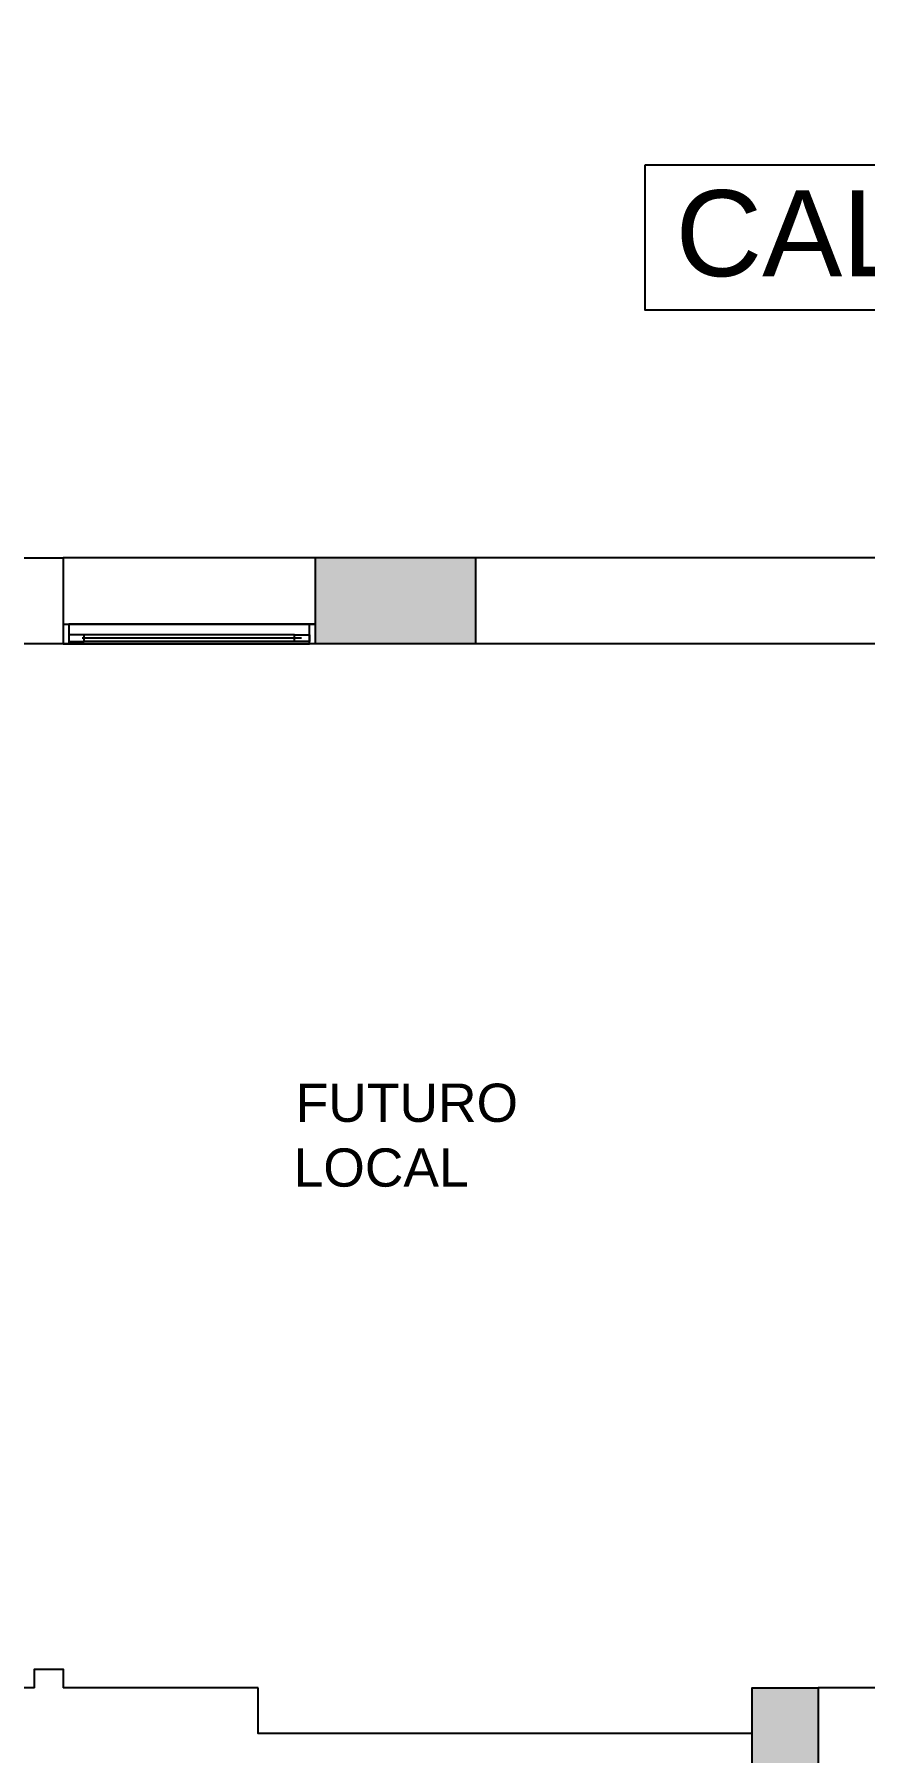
# Model space of a CAD drawing. Header units: millimetres. Extents: x 58411 to 366943, y -302717 to -95300.
# Drawn here: x 195935 to 200281, y -212451 to -203462 of the extents above; entities that cross this region are included whole.
import ezdxf

# ---------------------------------------------------------------- set-up
doc = ezdxf.new("R2010")
doc.units = ezdxf.units.MM
doc.header["$LTSCALE"] = 1000
for name, color, linetype in [('a-Columnas', 12, 'Continuous'), ('A-Desagues y Pendientes', 240, 'Continuous'), ('A-Mur-Nuevo', 5, 'Continuous'), ('A-murhatch', 34, 'Continuous'), ('A-Muros', 3, 'Continuous'), ('A-Murvis', 1, 'Continuous'), ('TXT-LOC', 2, 'Continuous')]:
    doc.layers.add(name, color=color, linetype=linetype)
doc.styles.add('SB-50', font='swissel.ttf', dxfattribs={"height": 100})

msp = doc.modelspace()

# ---------------------------------------------------------------- hatches: boundary and pattern name
at = {"layer": 'a-Columnas'}
h = msp.add_hatch(color=12, dxfattribs=at)
h.dxf.hatch_style = 1
h.paths.add_polyline_path([(199885.701, -212110.675), (199691.549, -212110.675), (199691.549, -212350.675), (199885.701, -212350.675)], flags=17)
h.paths.add_polyline_path([(200036.577, -212110.675), (199885.701, -212110.675), (199885.701, -212350.675), (199691.549, -212350.675), (199691.549, -212550.366), (200036.577, -212550.366)])
at = {"layer": 'A-murhatch'}
msp.add_hatch(color=256, dxfattribs=at).paths.add_polyline_path([(197405.701, -206650.675), (198245.701, -206650.675), (198245.701, -206200.675), (197405.701, -206200.675)])

# ---------------------------------------------------------------- linework, layer by layer
at = {"color": 24}
for p, q in [((197295.7, -206602.675), (196195.701, -206602.675)), ((197295.7, -206637.675), (196195.701, -206637.675))]:
    msp.add_line(p, q, dxfattribs=at)
at = {"color": 1}
for points in [[(196085.701, -206546.675), (196115.701, -206546.675), (196115.701, -206650.675), (196085.701, -206650.675)], [(197405.701, -206650.675), (197375.7, -206650.675), (197375.7, -206546.675), (197405.701, -206546.675)], [(197295.7, -206602.675), (197295.7, -206602.675), (197375.7, -206602.675), (197375.7, -206637.675), (197295.7, -206637.675), (197295.7, -206602.675)]]:
    msp.add_lwpolyline(points, dxfattribs=at)
at = {"color": 7}
for points in [[(196115.701, -206546.675), (197375.7, -206546.675)], [(196085.701, -206650.675), (197375.7, -206650.675)]]:
    msp.add_lwpolyline(points, dxfattribs=at)
at = {"color": 1}
msp.add_lwpolyline([(196195.701, -206602.675), (196115.701, -206602.675), (196115.701, -206637.675), (196195.701, -206637.675)], close=True, dxfattribs=at)
at = {"color": 4, "const_width": 10}
msp.add_lwpolyline([(196183.701, -206620.175), (197334.243, -206620.175)], dxfattribs=at)
at = {"layer": 'a-Columnas', "color": 3}
msp.add_lwpolyline([(200036.577, -212550.366), (199691.549, -212550.366), (199691.549, -212110.675), (200036.577, -212110.675)], close=True, dxfattribs=at)
at = {"layer": 'A-Desagues y Pendientes'}
msp.add_lwpolyline([(199132.247, -204145.285), (205464.639, -204145.285), (205464.639, -204904.605), (199132.247, -204904.605)], close=True, dxfattribs=at)
at = {"layer": 'A-Mur-Nuevo', "ltscale": 500}
msp.add_circle((204294.377, -216386.967), 40772.57, dxfattribs=at)
at = {"layer": 'A-Muros'}
for p, q in [((195935.701, -212110.675), (194505.701, -212110.675)), ((197105.701, -212110.675), (196085.701, -212110.675))]:
    msp.add_line(p, q, dxfattribs=at)
for points in [[(191776.845, -206200.675), (196085.701, -206200.675), (196085.701, -206650.675)], [(198245.701, -206200.675), (197405.701, -206200.675)], [(197405.701, -206650.675), (197405.701, -206200.675)], [(198245.701, -206650.675), (198245.701, -206200.675)], [(196085.701, -206650.675), (194505.701, -206650.675)], [(198245.701, -206650.675), (197405.701, -206650.675)], [(195935.701, -212110.675), (195935.701, -212013.842), (196085.701, -212013.842), (196085.701, -212110.675)], [(199691.549, -212350.675), (197105.701, -212350.675), (197105.701, -212110.675)], [(206325.701, -212110.675), (200036.577, -212110.675), (200036.577, -212350.675)]]:
    msp.add_lwpolyline(points, dxfattribs=at)
at = {"layer": 'A-Murvis'}
for points in [[(197405.701, -206200.675), (196085.701, -206200.675)], [(200385.701, -206200.675), (198245.701, -206200.675)], [(197405.701, -206546.675), (196115.701, -206546.675)], [(197405.701, -206650.675), (196085.701, -206650.675)], [(200385.701, -206650.675), (198245.701, -206650.675)]]:
    msp.add_lwpolyline(points, dxfattribs=at)

# ---------------------------------------------------------------- texts
at = {"layer": 'TXT-LOC', "style": 'SB-50'}
for s, height, p in [('CALLE LAMADRID', 450, (199290.358, -204727.221)), ('FUTURO ', 200, (197302.723, -209150.889)), ('LOCAL', 200, (197291.834, -209489.755))]:
    msp.add_text(s, height=height, dxfattribs=at).set_placement(p)

doc.saveas('drawing.dxf')
